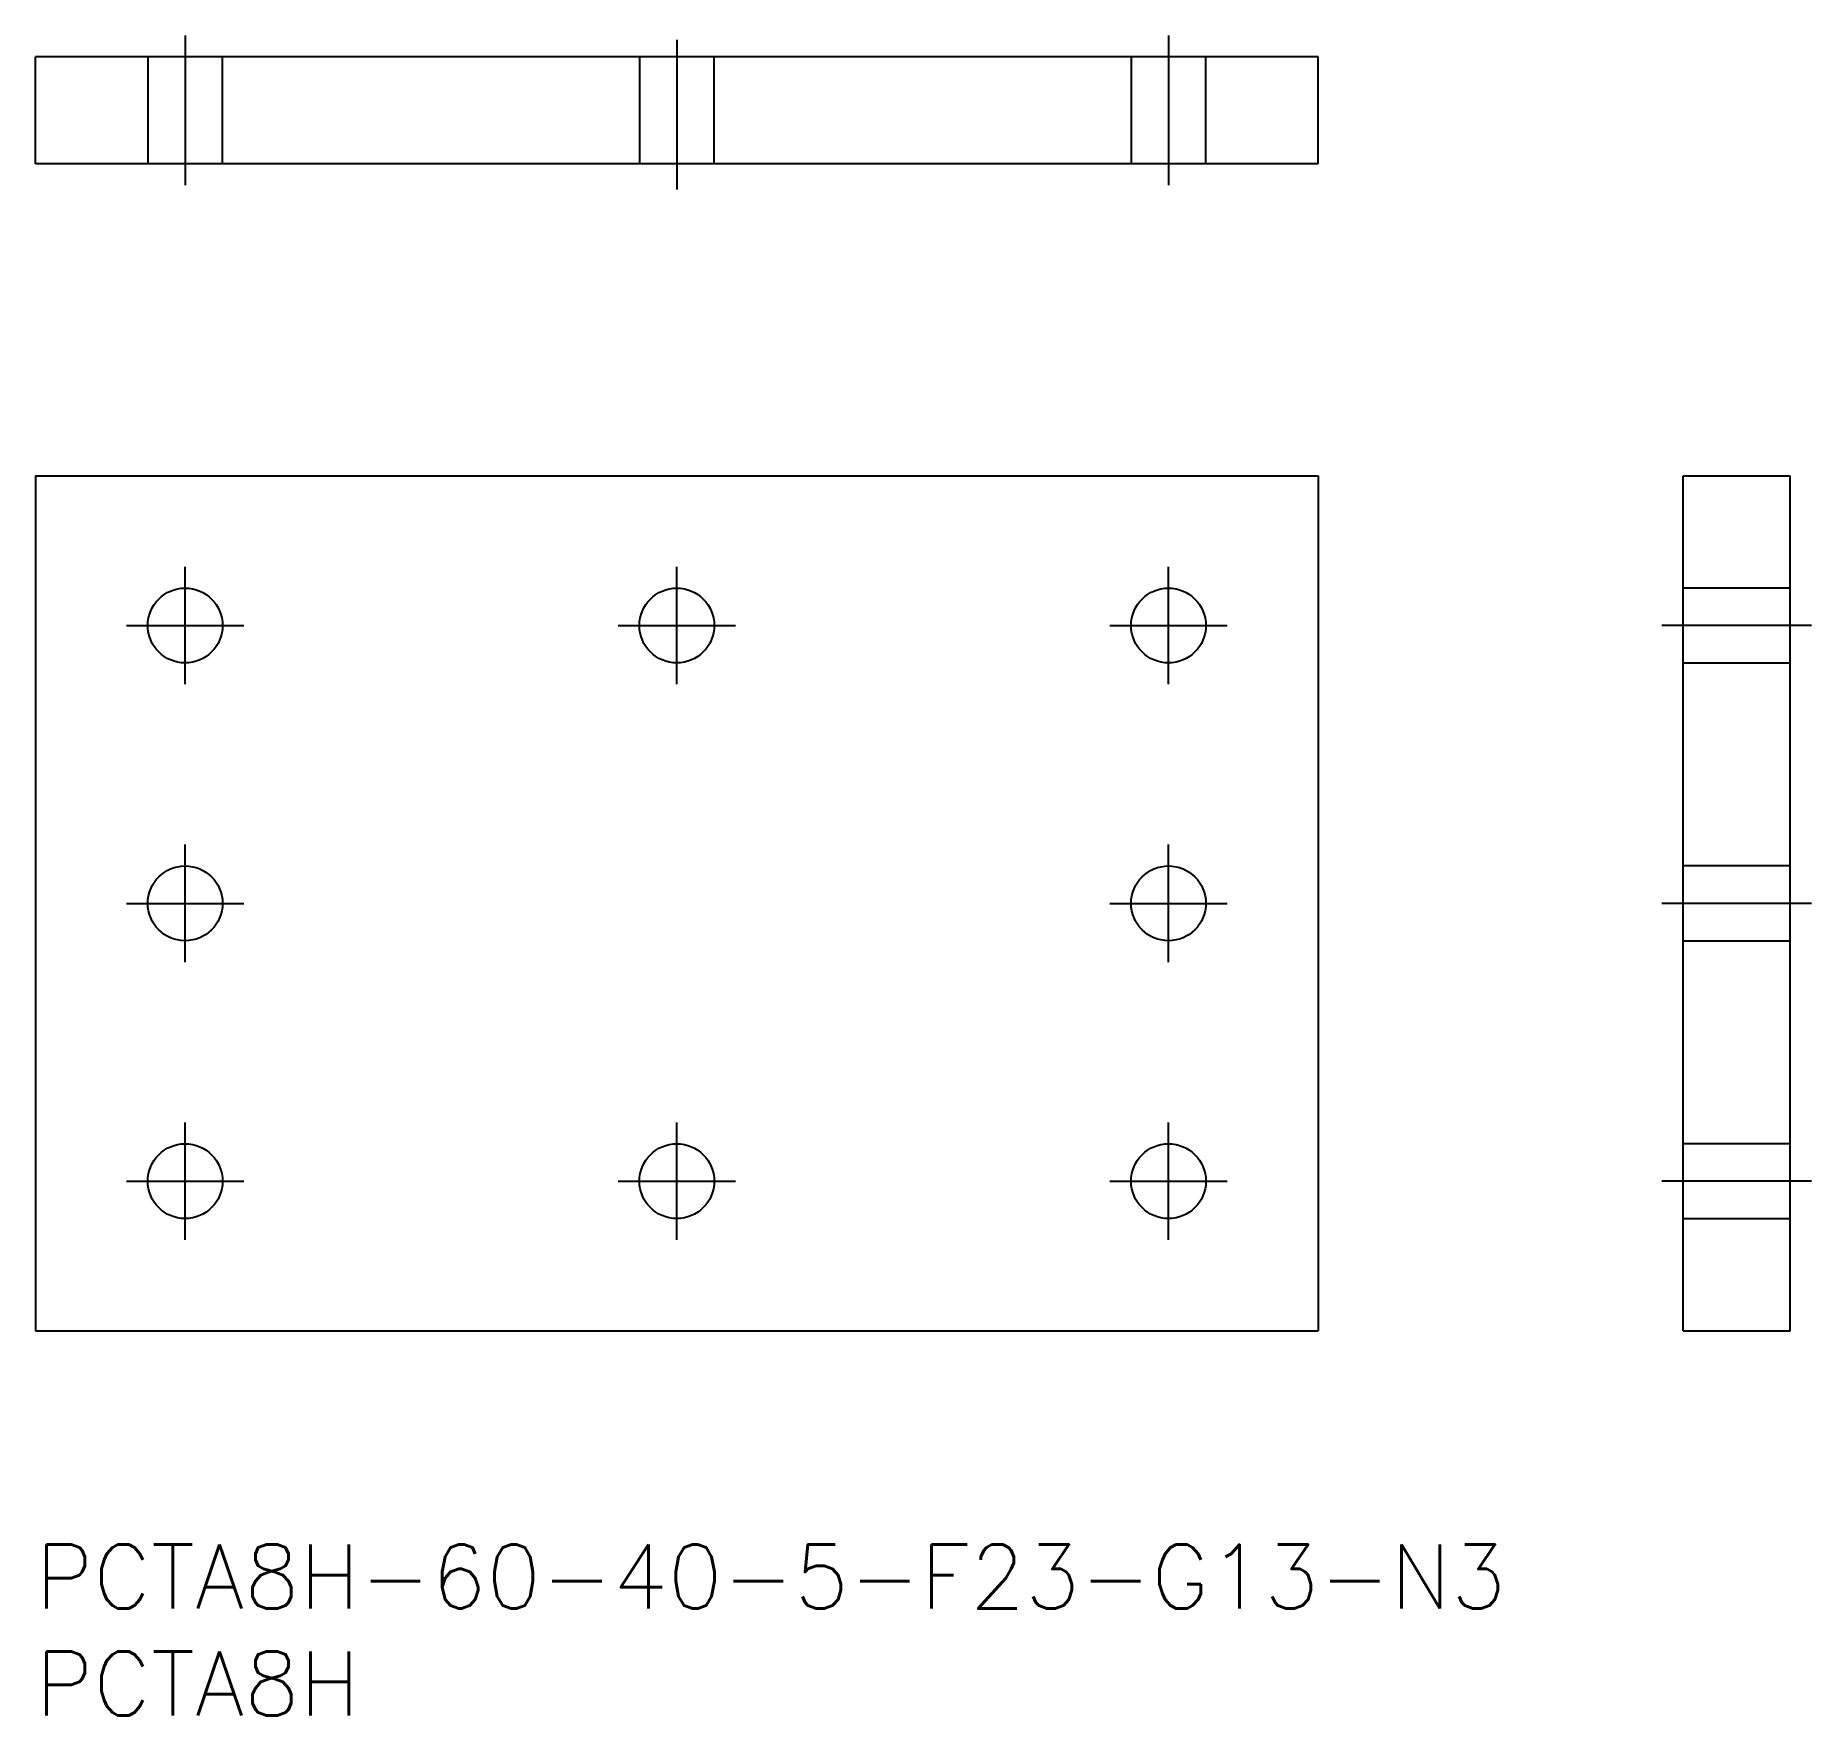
# Model space of a CAD drawing. Extents: x 0 to 83.1, y -8 to 70.6.
import ezdxf

# ---------------------------------------------------------------- set-up
doc = ezdxf.new("R2010")
doc.units = 0
doc.header["$LTSCALE"] = 0.5
doc.linetypes.add('CENTER', pattern=[50.8, 31.75, -6.35, 6.35, -6.35])
doc.linetypes.add('DASHED', pattern=[19.05, 12.7, -6.35])
for name, color, linetype in [('MSM_CENTER', 1, 'CENTER'), ('MSM_CONTINUOUS', 7, 'CONTINUOUS'), ('MSM_DASHED', 4, 'DASHED'), ('MSM_PART_NUMBER', 7, 'CONTINUOUS')]:
    doc.layers.add(name, color=color, linetype=linetype)
doc.styles.get("Standard").update_dxf_attribs({"font": 'txt.shx', "height": 1, "bigfont": 'bigfont.shx'})

# ---------------------------------------------------------------- blocks, each defined once
blk = doc.blocks.new('*U19')
at = {"layer": 'MSM_PART_NUMBER'}
blk.add_text('PCTA8H-60-40-5-F23-G13-N3', height=3, dxfattribs=at).set_placement((0, -3))
blk = doc.blocks.new('*U20')
at = {"layer": 'MSM_PART_NUMBER'}
blk.add_text('PCTA8H', height=3, dxfattribs=at).set_placement((0, -8))

msp = doc.modelspace()

# ---------------------------------------------------------------- linework, layer by layer
at = {"layer": 'MSM_CENTER'}
for p, q in [((7, 70.606), (7, 63.606)), ((30, 70.406), (30, 63.406)), ((53, 70.606), (53, 63.606)), ((7, 40.25), (7, 45.75)), ((30, 40.25), (30, 45.75)), ((53, 40.25), (53, 45.75)), ((4.25, 43), (9.75, 43)), ((27.25, 43), (32.75, 43)), ((50.25, 43), (55.75, 43)), ((83.079, 43), (76.079, 43)), ((7, 27.25), (7, 32.75)), ((53, 27.25), (53, 32.75)), ((4.25, 30), (9.75, 30)), ((50.25, 30), (55.75, 30)), ((83.079, 30), (76.079, 30)), ((7, 14.25), (7, 19.75)), ((30, 14.25), (30, 19.75)), ((53, 14.25), (53, 19.75)), ((4.25, 17), (9.75, 17)), ((27.25, 17), (32.75, 17)), ((50.25, 17), (55.75, 17)), ((83.079, 17), (76.079, 17))]:
    msp.add_line(p, q, dxfattribs=at)
at = {"layer": 'MSM_CONTINUOUS'}
for p, q in [((0, 64.606), (0, 69.606)), ((60, 69.606), (0, 69.606)), ((60, 64.606), (60, 69.606)), ((60, 64.606), (0, 64.606)), ((0, 50), (0, 10)), ((0, 50), (60, 50)), ((60, 50), (60, 10)), ((77.079, 50), (82.079, 50)), ((77.079, 10), (77.079, 50)), ((82.079, 10), (82.079, 50)), ((0, 10), (60, 10)), ((77.079, 10), (82.079, 10))]:
    msp.add_line(p, q, dxfattribs=at)
for centre in [(7, 43), (30, 43), (53, 43), (7, 30), (53, 30), (7, 17), (30, 17), (53, 17)]:
    msp.add_circle(centre, 1.75, dxfattribs=at)
at = {"layer": 'MSM_DASHED'}
for p, q in [((5.25, 69.606), (5.25, 64.606)), ((8.75, 64.606), (8.75, 69.606)), ((28.25, 69.606), (28.25, 64.606)), ((31.75, 64.606), (31.75, 69.606)), ((51.25, 69.606), (51.25, 64.606)), ((54.75, 64.606), (54.75, 69.606)), ((82.079, 44.75), (77.079, 44.75)), ((77.079, 41.25), (82.079, 41.25)), ((82.079, 31.75), (77.079, 31.75)), ((77.079, 28.25), (82.079, 28.25)), ((82.079, 18.75), (77.079, 18.75)), ((77.079, 15.25), (82.079, 15.25))]:
    msp.add_line(p, q, dxfattribs=at)

# ---------------------------------------------------------------- block references
at = {"layer": 'MSM_CONTINUOUS'}
for name in ['*U19', '*U20']:
    msp.add_blockref(name, (0, 0), dxfattribs=at)

doc.saveas('drawing.dxf')
